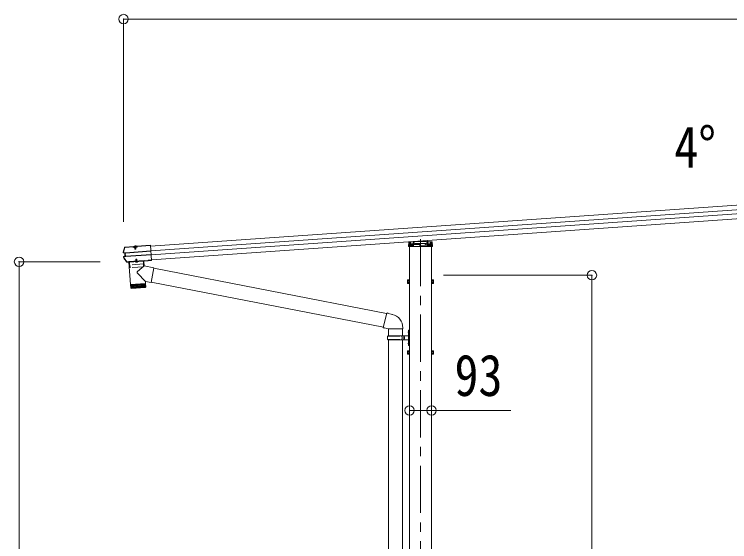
# Model space of a CAD drawing. Units: millimetres at full size, sheet at 1:40; details may follow other scales. Extents: x -11243 to 11243, y -7760 to 7760.
# Drawn here: x 994 to 4023, y -2136 to 97 of the extents above; entities that cross this region are included whole.
import ezdxf
from ezdxf.enums import TextEntityAlignment as Align

# ---------------------------------------------------------------- set-up
doc = ezdxf.new("R2010")
doc.units = ezdxf.units.MM
doc.header["$LTSCALE"] = 40
doc.header["$PDMODE"] = 32
doc.header["$PDSIZE"] = 40
doc.linetypes.add('CHAIN1', pattern=[8, 5, -1, 1, -1])
doc.linetypes.add('DASHED1', pattern=[1.8, 1.2, -0.6])
for name, color, linetype, lineweight in [('0-1_本体', 5, 'CHAIN1', 9), ('0-3_ELV2', 4, 'Continuous', 9), ('0-6_OTH_LINE', 6, 'Continuous', 9), ('0-7_SHAPE', 4, 'Continuous', 9), ('0-9_OUTLINE', 7, 'Continuous', 9)]:
    doc.layers.add(name, color=color, linetype=linetype, lineweight=lineweight)
doc.styles.add('ＭＳ ゴシック', font='')
doc.styles.get('ＭＳ ゴシック').set_extended_font_data('MS Gothic')

msp = doc.modelspace()

# ---------------------------------------------------------------- linework, layer by layer
at = {"layer": '0-1_本体'}
msp.add_line((2714.16, -854.32), (2714.16, -3853.6), dxfattribs=at)
at = {"layer": '0-3_ELV2'}
for p, q in [((7143.17, -494.46), (1570.77, -884.12)), ((7144.59, -514.77), (1572.19, -904.43)), ((7145.8, -532), (1573.39, -921.67)), ((7147.22, -552.31), (1574.81, -941.98)), ((2665.22, -874.96), (2714.16, -871.53)), ((2665.74, -866.45), (2714.16, -863.06)), ((2714.16, -863.06), (2762.58, -866.45)), ((2714.16, -863.06), (2714.16, -864.01)), ((2714.16, -871.53), (2763.1, -874.96)), ((2714.16, -871.53), (2714.16, -872.48)), ((2743.98, -860.53), (2744.26, -865.17)), ((2763.51, -867.39), (2764.61, -885.46)), ((1462.41, -888.5), (1462.22, -888.64)), ((1462.22, -888.64), (1462.32, -890.11)), ((1462.32, -890.11), (1462.44, -890.03)), ((1462.64, -888.48), (1462.41, -888.5)), ((1462.51, -889.99), (1462.41, -888.5)), ((1462.44, -890.03), (1462.51, -889.99)), ((1462.51, -889.99), (1498.12, -887.5)), ((1462.64, -888.48), (1498.02, -886.01)), ((1572.22, -904.89), (1465.09, -912.38)), ((1465.18, -913.61), (1572.3, -906.12)), ((1496.84, -887.72), (1496.97, -889.68)), ((1513.93, -888.49), (1496.97, -889.68)), ((1498.12, -887.5), (1498.02, -886.01)), ((1498.27, -886.8), (1498.02, -886.01)), ((1498.19, -888.09), (1498.16, -887.62)), ((1512.5, -887.09), (1498.19, -888.09)), ((1512.25, -885.96), (1498.28, -886.93)), ((1498.28, -886.93), (1498.36, -888.08)), ((1499.42, -886.85), (1499.4, -886.66)), ((1510.68, -886.61), (1500, -887.36)), ((1502.36, -887.8), (1502.46, -889.3)), ((1502.94, -888.56), (1503.08, -888.05)), ((1502.94, -888.56), (1507.93, -888.21)), ((1502.94, -888.56), (1503.43, -895.44)), ((1503.38, -888.53), (1503.28, -888.03)), ((1503.38, -888.53), (1503.92, -896.33)), ((1503.43, -895.44), (1508.41, -895.09)), ((1507.5, -888.24), (1507.53, -887.74)), ((1507.5, -888.24), (1508.05, -896.04)), ((1507.93, -888.21), (1507.73, -887.72)), ((1507.73, -896.84), (1508.41, -895.09)), ((1507.93, -888.21), (1508.41, -895.09)), ((1508.45, -888.88), (1508.34, -887.38)), ((1509.99, -887.56), (1509.93, -886.67)), ((1511.19, -886.03), (1511.17, -885.83)), ((1512.38, -885), (1512.25, -885.82)), ((1512.25, -885.96), (1512.33, -887.1)), ((1512.38, -885), (1570.54, -880.93)), ((1512.49, -886.5), (1512.38, -885)), ((1512.47, -886.62), (1512.49, -886.5)), ((1513.79, -886.53), (1512.47, -886.62)), ((1512.47, -886.62), (1512.5, -887.09)), ((1512.49, -886.5), (1570.65, -882.43)), ((1513.79, -886.53), (1513.93, -888.49)), ((1570.54, -880.93), (1575.05, -945.38)), ((2667.66, -4357.74), (2667.66, -885.46)), ((2760.66, -4357.74), (2760.66, -885.46)), ((1461.27, -913.89), (1456.52, -913.32)), ((1462.69, -912.54), (1456.71, -911.83)), ((1458.04, -930.45), (1463.83, -928.88)), ((1462.2, -913.82), (1461.27, -913.89)), ((1463.17, -927.69), (1462.24, -927.75)), ((1463.6, -912.48), (1462.69, -912.54)), ((1463.83, -928.88), (1462.69, -912.54)), ((1462.91, -913.88), (1463.44, -913.84)), ((1464.74, -928.81), (1463.83, -928.88)), ((1464.38, -927.49), (1463.85, -927.53)), ((1464.21, -912.5), (1463.98, -912.51)), ((1465.09, -928.73), (1465.32, -928.72)), ((1466.15, -927.48), (1573.27, -919.99)), ((1466.24, -928.71), (1573.36, -921.22)), ((1471.27, -951.13), (1472, -951.08)), ((1471.65, -952.61), (1472.1, -952.58)), ((1472, -951.08), (1472.1, -952.58)), ((1478.26, -951.78), (1472.27, -952.2)), ((1478.15, -950.28), (1478.26, -951.78)), ((1478.26, -951.23), (1478.26, -951.23)), ((1478.48, -952.13), (1478.26, -951.78)), ((1478.38, -950.63), (1559.78, -944.94)), ((1478.38, -950.63), (1478.48, -952.13)), ((1478.48, -952.13), (1559.89, -946.44)), ((1478.82, -952.1), (1542.66, -947.63)), ((1504.87, -950.52), (1504.85, -950.28)), ((1516.64, -949.7), (1504.87, -950.52)), ((1508.35, -940.01), (1507.67, -941.76)), ((1512.66, -941.41), (1507.67, -941.76)), ((1508, -946.57), (1507.67, -941.76)), ((1508.43, -946.43), (1508.04, -940.81)), ((1511.74, -939.77), (1508.35, -940.01)), ((1512.66, -941.41), (1511.74, -939.77)), ((1512.55, -946.15), (1512.16, -940.52)), ((1512.99, -946.22), (1512.66, -941.41)), ((1516.64, -949.7), (1516.63, -949.45)), ((1559.78, -944.94), (1559.89, -946.44)), ((1560.06, -946.06), (1559.89, -946.44)), ((1559.95, -944.56), (1560.06, -946.06)), ((1566.05, -945.64), (1560.06, -946.06)), ((1565.94, -944.14), (1566.05, -945.64)), ((1566.27, -945.99), (1566.05, -945.64)), ((1566.17, -944.49), (1574.94, -943.88)), ((1566.17, -944.49), (1566.27, -945.99)), ((1566.27, -945.99), (1575.05, -945.38)), ((1567.46, -944.4), (1567.57, -945.9)), ((1567.54, -945.5), (1575.02, -944.98)), ((2658.96, -1028.74), (2659.54, -1027.73)), ((2658.96, -1028.74), (2658.96, -1041.74)), ((2664.46, -1027.73), (2659.54, -1027.73)), ((2664.46, -1027.53), (2664.46, -1042.54)), ((2666.06, -1027.99), (2664.46, -1027.99)), ((2762.26, -1027.99), (2763.86, -1027.99)), ((2763.86, -1027.53), (2763.86, -1042.54)), ((2763.86, -1027.53), (2768.78, -1027.53)), ((2769.36, -1028.54), (2768.78, -1027.53)), ((2769.36, -1028.54), (2769.36, -1041.54)), ((2658.96, -1041.74), (2659.54, -1042.74)), ((2664.46, -1031.48), (2659.54, -1031.48)), ((2664.46, -1038.99), (2659.54, -1038.99)), ((2664.46, -1042.74), (2659.54, -1042.74)), ((2664.45, -1035.54), (2666.06, -1035.54)), ((2664.46, -1034.54), (2666.06, -1034.54)), ((2664.46, -1042.09), (2666.06, -1042.09)), ((2763.86, -1034.54), (2762.26, -1034.54)), ((2763.87, -1035.54), (2762.26, -1035.54)), ((2763.86, -1042.09), (2762.26, -1042.09)), ((2763.86, -1031.28), (2768.78, -1031.28)), ((2763.86, -1038.79), (2768.78, -1038.79)), ((2763.86, -1042.54), (2768.78, -1042.54)), ((2769.36, -1041.54), (2768.78, -1042.54)), ((2658.96, -1328.74), (2659.54, -1327.73)), ((2658.96, -1328.74), (2658.96, -1341.74)), ((2664.46, -1327.73), (2659.54, -1327.73)), ((2664.46, -1331.48), (2659.54, -1331.48)), ((2664.46, -1327.53), (2664.46, -1342.54)), ((2666.06, -1327.99), (2664.46, -1327.99)), ((2762.26, -1327.99), (2763.86, -1327.99)), ((2763.86, -1327.53), (2763.86, -1342.54)), ((2763.86, -1327.53), (2768.78, -1327.53)), ((2763.86, -1331.28), (2768.78, -1331.28)), ((2769.36, -1328.54), (2768.78, -1327.53)), ((2769.36, -1328.54), (2769.36, -1341.54)), ((2658.96, -1341.74), (2659.54, -1342.74)), ((2664.46, -1338.99), (2659.54, -1338.99)), ((2664.46, -1342.74), (2659.54, -1342.74)), ((2664.45, -1335.54), (2666.06, -1335.54)), ((2664.46, -1334.54), (2666.06, -1334.54)), ((2664.46, -1342.09), (2666.06, -1342.09)), ((2763.86, -1334.54), (2762.26, -1334.54)), ((2763.87, -1335.54), (2762.26, -1335.54)), ((2763.86, -1342.09), (2762.26, -1342.09)), ((2763.86, -1338.79), (2768.78, -1338.79)), ((2763.86, -1342.54), (2768.78, -1342.54)), ((2769.36, -1341.54), (2768.78, -1342.54))]:
    msp.add_line(p, q, dxfattribs=at)
at = {"layer": '0-3_ELV2', "linetype": 'DASHED1'}
for p, q in [((2665.29, -874.96), (2763.03, -874.96)), ((2667.77, -868.31), (2666.72, -885.46)), ((2667.19, -877.76), (2672.16, -877.76)), ((2667.24, -876.96), (2761.09, -876.96)), ((2714.16, -873.54), (2667.25, -876.82)), ((2714.16, -865.07), (2667.77, -868.31)), ((2670.96, -868.09), (2670.96, -881.73)), ((2672.16, -868.01), (2672.16, -883.46)), ((2673.66, -876.37), (2673.66, -883.46)), ((2676.76, -876.96), (2676.76, -883.46)), ((2676.89, -876.96), (2676.89, -883.46)), ((2677.16, -876.13), (2677.16, -883.46)), ((2680.16, -875.92), (2680.16, -883.46)), ((2683.4, -875.9), (2684.09, -864.72)), ((2686.1, -864.58), (2684.82, -885.46)), ((2688.16, -874.96), (2688.16, -876.96)), ((2692.66, -877.76), (2692.66, -875.04)), ((2694.16, -877.76), (2692.66, -877.76)), ((2694.16, -874.94), (2694.16, -877.76)), ((2760.56, -868.31), (2714.16, -865.07)), ((2761.08, -876.82), (2714.16, -873.54)), ((2734.16, -877.76), (2734.16, -874.94)), ((2734.16, -877.76), (2735.66, -877.76)), ((2735.66, -875.04), (2735.66, -877.76)), ((2740.16, -876.96), (2740.16, -874.96)), ((2741.98, -860.67), (2743.5, -885.46)), ((2744.26, -865.17), (2744.92, -875.9)), ((2748.16, -875.92), (2748.16, -883.46)), ((2751.16, -876.13), (2751.16, -883.46)), ((2751.43, -876.96), (2751.43, -883.46)), ((2751.56, -876.96), (2751.56, -883.46)), ((2754.66, -876.37), (2754.66, -883.46)), ((2756.16, -868.01), (2756.16, -883.46)), ((2756.16, -877.76), (2761.13, -877.76)), ((2757.36, -868.09), (2757.36, -881.73)), ((2761.61, -885.46), (2760.56, -868.31)), ((1500.62, -886.74), (1500.55, -886.99)), ((1500.68, -886.21), (1509.85, -885.57)), ((1500.75, -887.31), (1500.68, -886.21)), ((1502.74, -883.83), (1504.14, -886.2)), ((1503.08, -888.05), (1503.18, -887.65)), ((1503.18, -887.65), (1503.1, -886.54)), ((1503.26, -888.03), (1503.12, -886.04)), ((1503.28, -888.03), (1503.17, -887.44)), ((1505.32, -886.73), (1504.14, -886.2)), ((1505.32, -886.73), (1506.42, -886.04)), ((1507.47, -883.5), (1506.42, -886.04)), ((1507.55, -887.73), (1507.41, -885.74)), ((1507.57, -887.35), (1507.49, -886.23)), ((1507.53, -887.74), (1507.56, -887.13)), ((1507.73, -887.72), (1507.57, -887.35)), ((1509.93, -886.67), (1509.85, -885.57)), ((1509.98, -886.09), (1510.09, -886.32)), ((2670.96, -881.73), (2671.96, -883.46)), ((2756.36, -883.46), (2671.96, -883.46)), ((2677.16, -881.73), (2680.16, -881.73)), ((2748.16, -881.73), (2751.16, -881.73)), ((2756.36, -883.46), (2757.36, -881.73)), ((1508.43, -952.62), (1509.59, -949.81)), ((1510.69, -949.12), (1509.59, -949.81)), ((1510.69, -949.12), (1511.87, -949.65)), ((1513.41, -952.27), (1511.87, -949.65))]:
    msp.add_line(p, q, dxfattribs=at)
at = {"layer": '0-3_ELV2'}
for points in [[(2764.61, -885.46), (2663.71, -885.46), (2664.82, -867.39)], [(1455.61, -910.18), (1458.43, -900.52), (1461.44, -890.91)], [(1498.12, -887.5), (1498.16, -887.62), (1496.84, -887.72)], [(1509.99, -887.56), (1500.81, -888.21), (1500.75, -887.31)], [(1503.43, -895.44), (1504.34, -897.08), (1507.73, -896.84)], [(1470.23, -950.65), (1463.67, -941.61), (1457.31, -932.43)], [(1457.65, -929), (1462.24, -927.75), (1461.27, -913.89)], [(1478.38, -950.63), (1478.15, -950.28), (1472.17, -950.7), (1472, -951.08)], [(1472.17, -950.7), (1472.27, -952.2), (1472.1, -952.58)], [(1543.09, -946.6), (1543.02, -945.6), (1478.18, -950.14), (1478.25, -951.13)], [(1566.17, -944.49), (1565.94, -944.14), (1559.95, -944.56), (1559.78, -944.94)], [(2667.66, -1026.54), (2666.06, -1026.54), (2666.06, -1043.54), (2667.66, -1043.54)], [(2760.66, -1026.54), (2762.26, -1026.54), (2762.26, -1043.54), (2760.66, -1043.54)], [(2667.66, -1326.54), (2666.06, -1326.54), (2666.06, -1343.54), (2667.66, -1343.54)], [(2760.66, -1326.54), (2762.26, -1326.54), (2762.26, -1343.54), (2760.66, -1343.54)]]:
    msp.add_lwpolyline(points, dxfattribs=at)
for centre, radius, start, end in [((2665.29, -875.95), 1, 94, 176.5), ((2665.81, -867.45), 1, 94, 176.5), ((2762.51, -867.45), 1, 3.5, 86), ((2763.03, -875.95), 1, 3.5, 86), ((1937.46, -1045.51), 502, 162.04537, 164.31277), ((1462.95, -891.75), 3.19, 103.22631, 162.05142), ((1462.58, -891.28), 1.2, 102.71221, 162.01357), ((1499.95, -886.62), 0.55, 142.43917, 184), ((1499.96, -886.82), 0.545, 184, 274), ((1505.62, -890.98), 7.7, 45.56083, 142.43917), ((1510.64, -886.07), 0.545, 274, 4), ((1510.63, -885.87), 0.55, 4, 45.56083), ((1456.86, -910.54), 2.8, 164.31277, 263.16971), ((1456.86, -910.54), 1.3, 164.24366, 263.03582), ((1458.38, -931.7), 2.8, 105.16971, 214.06629), ((1871.91, -652.07), 502, 214.06629, 216.59248), ((1458.39, -931.7), 1.3, 105.30295, 214.13631), ((1471.42, -949.42), 3.19, 216.58984, 274.01289), ((1471.19, -949.93), 1.2, 216.62025, 274.01295), ((1479.25, -951.06), 1, 184, 274), ((1510.41, -945.18), 7.7, 223.98312, 324.01688), ((1542.09, -946.67), 1, 274, 4), ((2662.28, -1029.61), 3.32, 145.61575, 214.38425), ((2766.04, -1029.41), 3.32, 325.61575, 34.38425), ((2671.38, -1035.24), 12.42, 162.41205, 197.58795), ((2662.28, -1040.87), 3.32, 145.61575, 214.38425), ((2756.94, -1035.04), 12.42, 342.41205, 17.58795), ((2766.04, -1040.67), 3.32, 325.61575, 34.38425), ((2662.28, -1329.61), 3.32, 145.61575, 214.38425), ((2671.38, -1335.24), 12.42, 162.41205, 197.58795), ((2766.04, -1329.41), 3.32, 325.61575, 34.38425), ((2756.94, -1335.04), 12.42, 342.41205, 17.58795), ((2662.28, -1340.87), 3.32, 145.61575, 214.38425), ((2766.04, -1340.67), 3.32, 325.61575, 34.38425)]:
    msp.add_arc(centre, radius, start, end, dxfattribs=at)
at = {"layer": '0-3_ELV2', "linetype": 'DASHED1'}
for centre, radius, start, end in [((2665.29, -875.96), 1, 90, 176.5), ((2763.03, -875.96), 1, 3.5, 90), ((1500.07, -886.85), 0.5, 274, 344), ((1501.39, -886.96), 0.8, 94, 164), ((1502.61, -886.58), 0.5, 4, 94), ((1507.99, -886.2), 0.5, 94, 184), ((1509.25, -886.41), 0.8, 24, 94), ((1510.54, -886.12), 0.5, 204, 274)]:
    msp.add_arc(centre, radius, start, end, dxfattribs=at)
at = {"layer": '0-3_ELV2'}
for centre, major_axis, ratio, start_param, end_param in [((1498.49, -889.99), (-0.22, 3.19), 0.014286, 5.9883828, 6.2220988), ((1512.48, -889.01), (-0.22, 3.19), 0.014286, 0.0610865, 0.2948025), ((1465.22, -914.19), (3.03, -0.36), 0.014525, 2.4375911, 3.0658321), ((1466.11, -926.89), (2.95, 0.8), 0.014957, 3.2171785, 3.8372566), ((1465.22, -914.19), (2.99, 0.21), 0.19438, 1.5707963, 2.1939282), ((1465.11, -912.66), (1.52, -0.18), 0.014525, 2.4126357, 3.0658321), ((1465.11, -912.67), (1.5, 0.1), 0.19438, 1.5707963, 2.2034964), ((1466.11, -926.9), (2.99, 0.21), 0.19438, 4.0848352, 4.712389), ((1466.21, -928.41), (1.48, 0.4), 0.014957, 3.2171785, 3.8435615), ((1466.22, -928.42), (1.5, 0.1), 0.19438, 4.0561004, 4.712389)]:
    msp.add_ellipse(centre, major_axis=major_axis, ratio=ratio, start_param=start_param, end_param=end_param, dxfattribs=at)
at = {"layer": '0-6_OTH_LINE'}
for p, q in [((1456.06, 77.35), (1456.06, -781.55)), ((7234.06, 77.35), (1456.06, 77.35)), ((1013.53, -3807.74), (1013.53, -950.74)), ((1013.53, -950.74), (1356.61, -950.74)), ((3440.16, -1007.74), (2810.66, -1007.74)), ((3440.16, -3807.74), (3440.16, -1007.74)), ((2667.66, -1580.43), (2760.66, -1580.43)), ((2760.66, -1580.43), (3096.81, -1580.43))]:
    msp.add_line(p, q, dxfattribs=at)
for p in [(1456.06, 77.35), (1013.53, -950.74), (3440.16, -1007.74), (2667.66, -1580.43), (2760.66, -1580.43)]:
    msp.add_point(p, dxfattribs=at)
at = {"layer": '0-9_OUTLINE'}
for p, q in [((1478.75, -952.1), (1485.38, -1046.87)), ((1544.05, -968.45), (1515.75, -991.91)), ((1542.6, -947.64), (1544.05, -968.45)), ((1584.81, -976.37), (1544.05, -968.45)), ((1548.62, -1033.72), (1515.34, -999.23)), ((1584.81, -976.37), (1572.75, -1038.41)), ((2570.23, -1169.55), (1584.5, -977.94)), ((1485.38, -1046.87), (1549.22, -1042.41)), ((1549.29, -1043.4), (1485.45, -1047.87)), ((1485.45, -1047.87), (1486.59, -1060.87)), ((1487.17, -1062.4), (1486.15, -1047.82)), ((1486.58, -1060.82), (1549.97, -1056.39)), ((1487.37, -1047.73), (1488.42, -1062.7)), ((1490.23, -1062.57), (1489.19, -1047.61)), ((1547.19, -1059.59), (1489.79, -1063.6)), ((1489.87, -1046.56), (1489.96, -1047.55)), ((1491.55, -1047.44), (1492.59, -1062.41)), ((1495.45, -1062.2), (1494.41, -1047.24)), ((1498.76, -1061.97), (1497.72, -1047.01)), ((1501.41, -1046.75), (1502.46, -1061.72)), ((1505.41, -1046.47), (1506.46, -1061.44)), ((1509.65, -1046.18), (1510.69, -1061.14)), ((1514.03, -1045.87), (1515.08, -1060.83)), ((1518.48, -1045.56), (1519.53, -1060.52)), ((1522.91, -1045.25), (1523.96, -1060.21)), ((1527.24, -1044.95), (1528.28, -1059.91)), ((1531.36, -1044.66), (1532.41, -1059.62)), ((1535.22, -1044.39), (1536.27, -1059.35)), ((1538.73, -1044.14), (1539.78, -1059.11)), ((1541.82, -1043.93), (1542.87, -1058.89)), ((1544.44, -1043.74), (1545.49, -1058.71)), ((1544.73, -1042.72), (1544.79, -1043.72)), ((1546.53, -1043.6), (1547.58, -1058.56)), ((1548.06, -1043.49), (1549.1, -1058.45)), ((1548.62, -1033.72), (1549.22, -1042.41)), ((1548.62, -1033.72), (1572.75, -1038.41)), ((1549.98, -1056.44), (1549.29, -1043.4)), ((2556.64, -1228.03), (1573.05, -1036.84)), ((2570.6, -1167.99), (2556.24, -1229.74)), ((2570.6, -1167.99), (2594.91, -1173.8)), ((2556.24, -1229.74), (2576.32, -1234.28)), ((2556.24, -1229.74), (2560.24, -1232.41)), ((2561.11, -1230.84), (2560.24, -1232.41)), ((2576.32, -1234.28), (2639.05, -1234.28)), ((2577.68, -1234.28), (2577.68, -1263.79)), ((2637.68, -1234.28), (2637.68, -1263.79)), ((2639.05, -1230.12), (2639.05, -1234.28)), ((2663.66, -1240.79), (2666.66, -1239.29)), ((2663.66, -1240.79), (2663.66, -1304.79)), ((2666.66, -1239.29), (2666.66, -1306.29)), ((2666.66, -1239.29), (2667.66, -1239.29)), ((2574.69, -1265.79), (2625.02, -1265.79)), ((2575.69, -1263.79), (2661.69, -1263.79)), ((2575.69, -1263.79), (2575.69, -1265.79)), ((2634.69, -1263.79), (2634.69, -1268.29)), ((2634.69, -1268.29), (2636.69, -1268.29)), ((2636.69, -1268.29), (2636.69, -1277.29)), ((2642.66, -1263.79), (2642.66, -1281.79)), ((2642.66, -1268.29), (2645.66, -1268.29)), ((2645.66, -1268.29), (2645.66, -1277.29)), ((2661.36, -1246.64), (2663.4, -1247.64)), ((2662.63, -1244.64), (2663.26, -1244.64)), ((2662.63, -1244.64), (2662.63, -1252.94)), ((2662.63, -1252.94), (2663.26, -1252.94)), ((2663.26, -1244.64), (2663.66, -1245.04)), ((2663.4, -1247.64), (2664.02, -1248.79)), ((2574.69, -1279.79), (2625.02, -1279.79)), ((2575.69, -1281.79), (2575.69, -1279.79)), ((2575.69, -1281.79), (2661.69, -1281.79)), ((2577.67, -1281.79), (2577.67, -2423.76)), ((2634.69, -1281.79), (2634.69, -1277.29)), ((2634.69, -1277.29), (2636.69, -1277.29)), ((2637.67, -1281.79), (2637.67, -2423.76)), ((2642.66, -1277.29), (2645.66, -1277.29)), ((2661.36, -1294.64), (2663.4, -1295.64)), ((2662.63, -1292.64), (2663.26, -1292.64)), ((2662.63, -1292.64), (2662.63, -1300.94)), ((2662.63, -1300.94), (2663.26, -1300.94)), ((2663.26, -1292.64), (2663.26, -1300.94)), ((2663.26, -1292.64), (2663.66, -1293.04)), ((2663.26, -1300.94), (2663.66, -1300.54)), ((2663.4, -1295.64), (2664.02, -1296.79)), ((2663.66, -1304.79), (2666.66, -1306.29)), ((2666.66, -1306.29), (2667.66, -1306.29))]:
    msp.add_line(p, q, dxfattribs=at)
at = {"layer": '0-9_OUTLINE', "linetype": 'DASHED1'}
for p, q in [((1480.96, -951.95), (1482.1, -963.41)), ((1540.52, -959.81), (1482.63, -963.86)), ((1484.11, -975.31), (1482.83, -963.85)), ((1540.52, -971.36), (1540.19, -959.83)), ((1540.52, -947.78), (1540.99, -959.29)), ((1540.05, -971.87), (1484.65, -975.75))]:
    msp.add_line(p, q, dxfattribs=at)
at = {"layer": '0-9_OUTLINE'}
for points in [[(2570.6, -1167.99), (2575.32, -1167.55), (2575.46, -1169.15)], [(2661.36, -1250.94), (2663.4, -1249.94), (2664.02, -1248.79)], [(2663.26, -1244.64), (2663.26, -1252.94), (2663.66, -1252.54)], [(2661.36, -1298.94), (2663.4, -1297.94), (2664.02, -1296.79)]]:
    msp.add_lwpolyline(points, dxfattribs=at)
at = {"layer": '0-9_OUTLINE', "linetype": 'DASHED1'}
for centre, start, end in [((1482.6, -963.36), 185.67065, 274), ((1540.49, -959.31), 274, 2.32935), ((1484.61, -975.25), 186.38594, 274), ((1540.02, -971.38), 274, 1.61406)]:
    msp.add_arc(centre, 0.5, start, end, dxfattribs=at)
at = {"layer": '0-9_OUTLINE'}
for centre, radius, start, end in [((1518.94, -995.76), 5, 129.65551, 223.97399), ((1546.98, -1056.6), 3, 274, 3), ((1489.58, -1060.61), 3, 185, 274.04832), ((2581.05, -1230.12), 58, 0, 76.56538), ((2623.44, -1272.79), 49.25, 171.82876, 180.00002), ((2625.02, -1263.79), 2, 270, 359.99998), ((2666.96, -1248.79), 6, 136.21765, 223.78235), ((2661.66, -1261.79), 2, 270, 359.99998), ((2623.44, -1272.79), 49.25, 180.00002, 188.17127), ((2625.02, -1281.79), 2, 0.00005, 90.00004), ((2666.96, -1296.79), 6, 136.21765, 223.78235), ((2661.66, -1283.79), 2, 0.00005, 90.00004)]:
    msp.add_arc(centre, radius, start, end, dxfattribs=at)

# ---------------------------------------------------------------- texts
at = {"layer": '0-6_OTH_LINE', "color": 7, "style": 'ＭＳ ゴシック', "width": 0.85}
msp.add_text('93', height=176, dxfattribs=at).set_placement((2857.68, -1571.96), align=Align.BOTTOM_LEFT)
at = {"layer": '0-7_SHAPE', "color": 7, "style": 'ＭＳ ゴシック', "width": 0.85}
msp.add_text('4°', height=176, dxfattribs=at).set_placement((3788.62, -605.49), align=Align.BOTTOM_LEFT)

doc.saveas('drawing.dxf')
